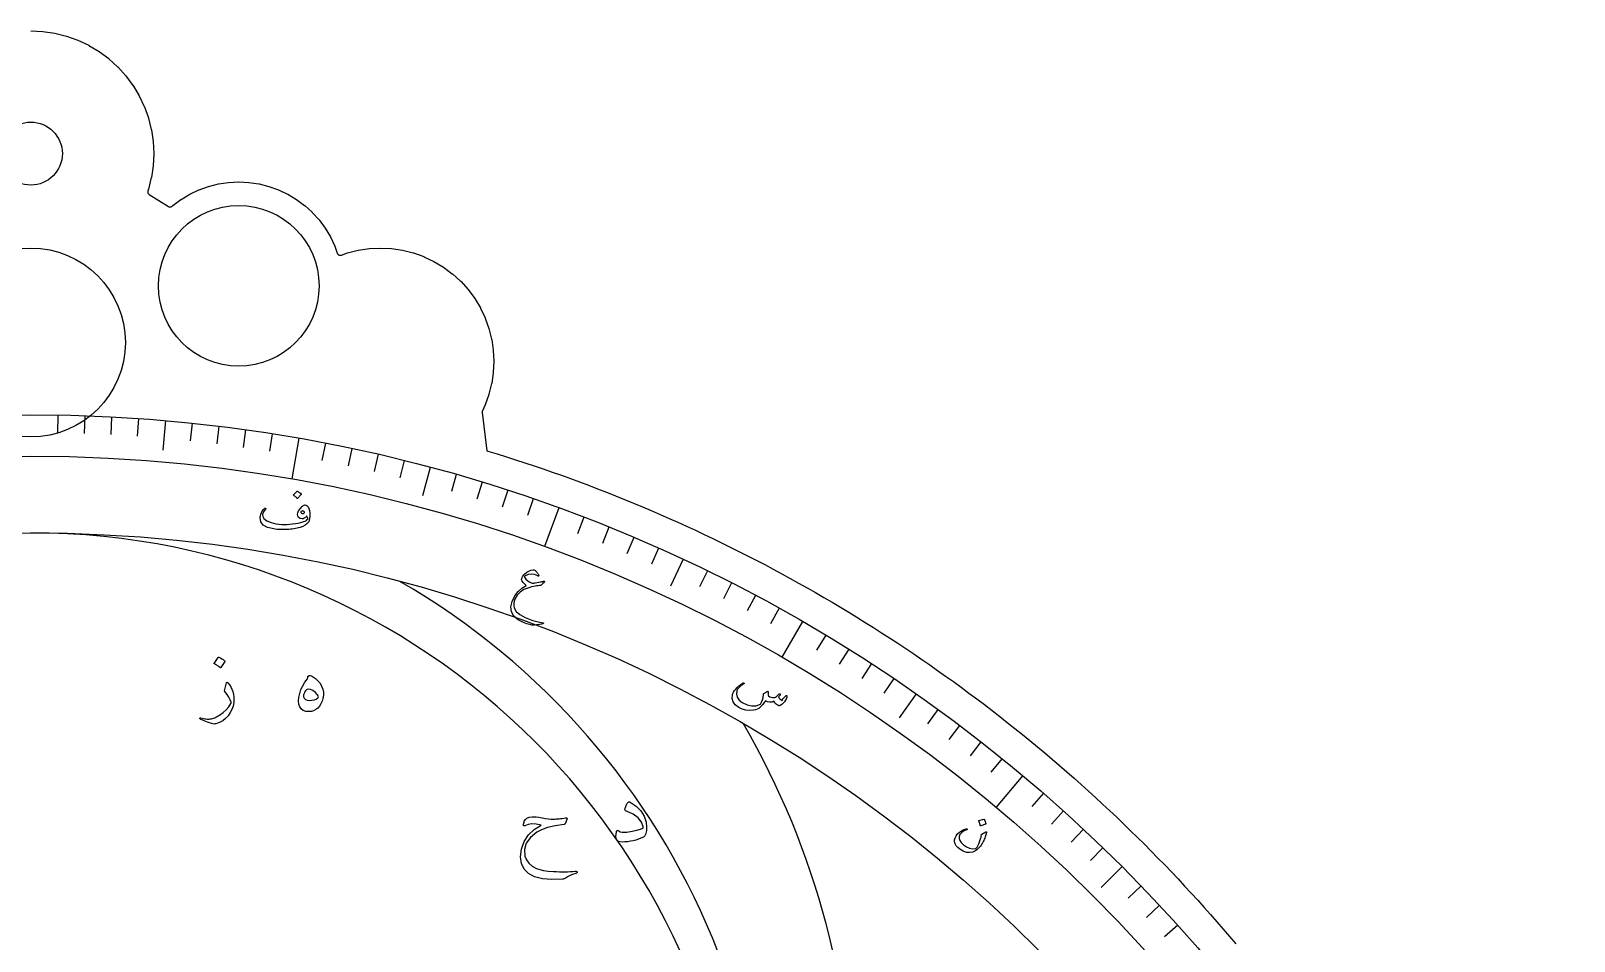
# Model space of a CAD drawing. Header units: millimetres. Extents: x -150 to 150, y -150 to 184.
# Drawn here: x 0 to 147, y 96.8 to 183.6 of the extents above; entities that cross this region are included whole.
import ezdxf

# ---------------------------------------------------------------- set-up
doc = ezdxf.new("R2010")
doc.units = ezdxf.units.MM
for name, color, linetype in [('CUT_INNER', 6, 'Continuous'), ('CUT_OUTER', 1, 'Continuous'), ('ENGRAVE', 7, 'Continuous'), ('ENGRAVE_FINE', 8, 'Continuous'), ('TEXT', 5, 'Continuous')]:
    doc.layers.add(name, color=color, linetype=linetype)

msp = doc.modelspace()

# ---------------------------------------------------------------- linework, layer by layer
at = {"layer": 'CUT_INNER'}
for centre, radius in [((0, 171.8909), 3), ((19.8, 159.2909), 7.65), ((0, 153.8909), 9)]:
    msp.add_circle(centre, radius, dxfattribs=at)
at = {"layer": 'CUT_OUTER'}
msp.add_lwpolyline([(-0.0074, 183.5905), (0.0074, 183.5905), (1.1394, 183.5349), (1.1541, 183.5335), (2.2753, 183.3671), (2.2897, 183.3643), (3.3892, 183.0889), (3.4033, 183.0846), (4.4705, 182.7028), (4.4841, 182.6971), (5.5087, 182.2125), (5.5217, 182.2056), (6.4939, 181.6229), (6.5061, 181.6147), (7.4165, 180.9395), (7.4279, 180.9302), (8.2677, 180.169), (8.2781, 180.1586), (9.0393, 179.3187), (9.0486, 179.3074), (9.7238, 178.397), (9.732, 178.3847), (10.3147, 177.4125), (10.3216, 177.3996), (10.8062, 176.3749), (10.8119, 176.3613), (11.1937, 175.2941), (11.198, 175.2801), (11.4734, 174.1806), (11.4763, 174.1662), (11.6426, 173.045), (11.644, 173.0303), (11.6996, 171.8982), (11.6996, 171.8835), (11.644, 170.7514), (11.6426, 170.7368), (11.4763, 169.6156), (11.4734, 169.6012), (11.198, 168.5017), (11.1937, 168.4876), (11.146, 168.3542), (11.1375, 168.3264), (11.1318, 168.2979), (11.1289, 168.269), (11.1288, 168.2399), (11.1315, 168.2109), (11.1369, 168.1824), (11.1452, 168.1545), (11.1561, 168.1275), (11.1695, 168.1017), (11.1854, 168.0773), (11.2036, 168.0546), (11.2238, 168.0338), (11.246, 168.015), (11.27, 167.9985), (13.1016, 166.8588), (13.1277, 166.8443), (13.1551, 166.8325), (13.1835, 166.8234), (13.2127, 166.8172), (13.2423, 166.814), (13.2722, 166.8137), (13.3019, 166.8164), (13.3311, 166.822), (13.3597, 166.8305), (13.3873, 166.8418), (13.4137, 166.8558), (13.4385, 166.8723), (13.4616, 166.8912), (13.514, 166.9387), (13.5254, 166.9481), (14.2939, 167.518), (14.3062, 167.5262), (15.1269, 168.0181), (15.1398, 168.025), (16.0048, 168.4341), (16.0184, 168.4398), (16.9192, 168.7621), (16.9333, 168.7664), (17.8615, 168.9989), (17.8759, 169.0017), (18.8223, 169.1421), (18.837, 169.1436), (19.7926, 169.1905), (19.8074, 169.1905), (20.763, 169.1436), (20.7777, 169.1421), (21.7241, 169.0017), (21.7385, 168.9989), (22.6667, 168.7664), (22.6808, 168.7621), (23.5816, 168.4398), (23.5952, 168.4341), (24.4602, 168.025), (24.4731, 168.0181), (25.2938, 167.5262), (25.3061, 167.518), (26.0746, 166.9481), (26.086, 166.9387), (26.7949, 166.2962), (26.8053, 166.2858), (27.4479, 165.5768), (27.4572, 165.5655), (28.0272, 164.7969), (28.0353, 164.7847), (28.5272, 163.964), (28.5342, 163.9511), (28.9433, 163.0861), (28.9489, 163.0725), (29.191, 162.396), (29.2022, 162.3688), (29.2161, 162.3428), (29.2325, 162.3183), (29.2511, 162.2956), (29.272, 162.2748), (29.2947, 162.2561), (29.3192, 162.2397), (29.3452, 162.2258), (29.3724, 162.2146), (29.4005, 162.206), (29.4294, 162.2003), (29.4587, 162.1974), (29.4881, 162.1974), (29.5174, 162.2003), (29.5463, 162.206), (29.5745, 162.2146), (30.158, 162.4234), (30.1721, 162.4276), (31.1859, 162.6816), (31.2003, 162.6844), (32.2341, 162.8378), (32.2488, 162.8392), (33.2926, 162.8905), (33.3074, 162.8905), (34.3512, 162.8392), (34.3659, 162.8378), (35.3997, 162.6844), (35.4141, 162.6816), (36.4279, 162.4276), (36.442, 162.4234), (37.426, 162.0713), (37.4396, 162.0656), (38.3844, 161.6188), (38.3974, 161.6118), (39.2938, 161.0745), (39.3061, 161.0664), (40.1455, 160.4438), (40.1569, 160.4344), (40.9313, 159.7326), (40.9417, 159.7222), (41.6436, 158.9478), (41.6529, 158.9364), (42.2755, 158.097), (42.2837, 158.0847), (42.821, 157.1883), (42.8279, 157.1753), (43.2748, 156.2305), (43.2804, 156.2169), (43.6325, 155.2329), (43.6367, 155.2188), (43.8907, 154.205), (43.8936, 154.1906), (44.0469, 153.1568), (44.0484, 153.1421), (44.0996, 152.0982), (44.0996, 152.0835), (44.0484, 151.0397), (44.0469, 151.025), (43.8936, 149.9912), (43.8907, 149.9768), (43.6367, 148.9629), (43.6325, 148.9489), (43.2804, 147.9648), (43.2748, 147.9512), (43.0097, 147.3908), (42.9988, 147.3647), (42.9904, 147.3376), (42.9846, 147.3099), (42.9815, 147.2818), (42.981, 147.2535), (42.9832, 147.2253), (43.4399, 143.5719), (43.5427, 143.5411), (44.4226, 143.2712), (45.3009, 142.9959), (46.1774, 142.7153), (47.0523, 142.4292), (47.9253, 142.1378), (48.7965, 141.8411), (49.6659, 141.539), (50.5335, 141.2316), (51.3991, 140.9189), (52.2628, 140.6009), (53.1245, 140.2775), (53.9843, 139.9489), (54.8419, 139.615), (55.6976, 139.2759), (56.5511, 138.9315), (57.4025, 138.5819), (58.2518, 138.2271), (59.0988, 137.8671), (59.9436, 137.5019), (60.7862, 137.1315), (61.6265, 136.7559), (62.4644, 136.3752), (63.3, 135.9894), (64.1333, 135.5984), (64.9641, 135.2023), (65.7924, 134.8012), (66.6183, 134.3949), (67.4417, 133.9836), (68.2625, 133.5673), (69.0808, 133.1459), (69.8965, 132.7196), (70.7095, 132.2882), (71.5199, 131.8518), (72.3276, 131.4105), (73.1325, 130.9642), (73.9347, 130.513), (74.7342, 130.0569), (75.5308, 129.5959), (76.3245, 129.13), (77.1154, 128.6593), (77.9034, 128.1837), (78.6885, 127.7033), (79.4705, 127.2181), (80.2496, 126.728), (81.0257, 126.2332), (81.7987, 125.7337), (82.5687, 125.2294), (83.3355, 124.7204), (84.0992, 124.2068), (84.8598, 123.6884), (85.6171, 123.1654), (86.3712, 122.6377), (87.1221, 122.1054), (87.8697, 121.5686), (88.614, 121.0271), (89.3549, 120.4811), (90.0925, 119.9306), (90.8267, 119.3755), (91.5574, 118.816), (92.2847, 118.252), (93.0086, 117.6835), (93.7289, 117.1106), (94.4457, 116.5333), (95.159, 115.9516), (95.8687, 115.3655), (96.5747, 114.7751), (97.2772, 114.1804), (97.9759, 113.5813), (98.671, 112.978), (99.3624, 112.3705), (100.05, 111.7587), (100.7338, 111.1427), (101.4139, 110.5225), (102.0901, 109.8981), (102.7626, 109.2697), (103.4311, 108.6371), (104.0957, 108.0004), (104.7564, 107.3596), (105.4132, 106.7148), (106.066, 106.066), (106.7148, 105.4132), (107.3596, 104.7564), (108.0004, 104.0957), (108.6371, 103.4311), (109.2697, 102.7626), (109.8981, 102.0901), (110.5225, 101.4139), (111.1427, 100.7338), (111.7587, 100.05), (112.3705, 99.3624), (112.978, 98.671), (113.5813, 97.9759), (114.1804, 97.2772), (114.7751, 96.5747)], dxfattribs=at)
at = {"layer": 'ENGRAVE'}
for points in [[(12.8119, 146.4406), (12.5668, 143.6388)], [(25.5263, 144.7667), (24.8425, 140.8891)], [(38.0464, 141.9911), (37.3185, 139.2744)], [(50.277, 138.1348), (48.9303, 134.4348)], [(62.1249, 133.2272), (60.9363, 130.6783)], [(73.5, 127.3057), (71.5313, 123.8958)], [(84.3157, 120.4154), (82.7026, 118.1115)], [(94.4898, 112.6085), (91.9588, 109.5922)], [(103.9447, 103.9447), (101.956, 101.956)]]:
    msp.add_lwpolyline(points, dxfattribs=at)
for radius in [147, 147, 143.0625, 135.75, 135.75]:
    msp.add_circle((0, 0), radius, dxfattribs=at)
for centre, radius, end in [((0, 67.875), 67.875, 90), ((0, 70.2694), 70.2694, 60.000003), ((0, 78.3753), 78.3753, 30.000001)]:
    msp.add_arc(centre, radius, 270, end, dxfattribs=at)
at = {"layer": 'ENGRAVE_FINE'}
for points in [[(2.5655, 146.9776), (2.5361, 145.2904)], [(5.1302, 146.9105), (5.0713, 145.224)], [(7.6934, 146.7985), (7.6051, 145.1134)], [(10.2542, 146.6419), (10.1365, 144.9585)], [(15.3657, 146.1947), (15.1893, 144.5165)], [(17.9148, 145.9043), (17.7091, 144.2294)], [(20.4584, 145.5694), (20.2236, 143.8983)], [(22.9959, 145.1902), (22.7319, 143.5235)], [(28.0489, 144.2992), (27.7269, 142.6427)], [(30.563, 143.7877), (30.2122, 142.1371)], [(33.0678, 143.2324), (32.6882, 141.5882)], [(35.5625, 142.6335), (35.1543, 140.9961)], [(40.5187, 141.3055), (40.0536, 139.6833)], [(42.9786, 140.5768), (42.4853, 138.963)], [(45.4255, 139.8053), (44.904, 138.2004)], [(47.8585, 138.9912), (47.3091, 137.3957)], [(52.6801, 137.2363), (52.0753, 135.6609)], [(55.0672, 136.296), (54.435, 134.7314)], [(57.4375, 135.3142), (56.7781, 133.7609)], [(59.7903, 134.2912), (59.1039, 132.7496)], [(64.4406, 132.1227), (63.7008, 130.606)], [(66.7366, 130.978), (65.9705, 129.4744)], [(69.0123, 129.7933), (68.2201, 128.3033)], [(71.267, 128.5691), (70.4489, 127.0932)], [(75.7106, 126.0036), (74.8415, 124.5571)], [(77.8981, 124.6631), (77.0039, 123.232)], [(80.0619, 123.2846), (79.1429, 121.8693)], [(82.2014, 121.8685), (81.2577, 120.4695)], [(86.4044, 118.9255), (85.4125, 117.5603)], [(88.4668, 117.3994), (87.4512, 116.0517)], [(90.5022, 115.8376), (89.4633, 114.5078)], [(92.5101, 114.2405), (91.4481, 112.929)], [(96.4407, 110.9423), (95.3336, 109.6687)], [(98.3622, 109.2423), (97.233, 107.9882)], [(100.2538, 107.509), (99.1029, 106.2748)], [(102.1148, 105.743), (100.9425, 104.5291)], [(105.743, 102.1148), (104.5291, 100.9425)], [(107.509, 100.2538), (106.2748, 99.1029)], [(109.2423, 98.3622), (107.9882, 97.233)]]:
    msp.add_lwpolyline(points, dxfattribs=at)
at = {"layer": 'TEXT'}
for points in [[(25.3537, 139.7265), (25.3617, 139.7319), (25.372, 139.7342), (25.3845, 139.7333), (25.3992, 139.7292), (25.4973, 139.668), (25.5875, 139.5985), (25.6698, 139.5207), (25.7442, 139.4346), (25.7507, 139.4224), (25.7525, 139.4111), (25.7495, 139.4006), (25.7418, 139.391), (25.4125, 139.0327), (25.4012, 139.0248), (25.3886, 139.0247), (25.3746, 139.0324), (25.3593, 139.0479), (25.346, 139.0614), (25.3249, 139.0818), (25.2959, 139.1091), (25.2591, 139.1433), (25.2137, 139.1846), (25.1591, 139.233), (25.0953, 139.2886), (25.0222, 139.3513), (25.0128, 139.3612), (25.0088, 139.3702), (25.0102, 139.3782), (25.0171, 139.3852)], [(26.1016, 138.4087), (26.2105, 138.396), (26.3095, 138.3348), (26.3985, 138.2251), (26.4773, 138.0669), (26.5365, 137.8693), (26.5667, 137.6413), (26.5679, 137.3831), (26.5401, 137.0945), (26.5232, 136.9912), (26.4977, 136.8971), (26.4637, 136.8123), (26.4211, 136.7367), (26.2948, 136.5937), (26.1237, 136.4669), (25.9077, 136.356), (25.647, 136.2609), (25.5027, 136.2209), (25.3549, 136.1853), (25.2035, 136.154), (25.0485, 136.127), (24.8897, 136.1043), (24.7267, 136.086), (24.5594, 136.072), (24.3879, 136.0624), (24.2165, 136.0568), (24.0495, 136.0545), (23.887, 136.0558), (23.7289, 136.0606), (23.575, 136.0693), (23.4249, 136.0824), (23.2787, 136.0997), (23.1363, 136.1214), (22.5519, 136.2693), (22.1415, 136.4968), (21.9049, 136.8056), (21.8425, 137.1966), (21.8525, 137.2835), (21.8732, 137.3811), (21.9045, 137.4893), (21.9464, 137.6081), (22.0044, 137.7367), (22.076, 137.8591), (22.161, 137.9751), (22.2597, 138.0848), (22.2737, 138.0969), (22.2891, 138.1047), (22.3059, 138.1082), (22.3241, 138.1073), (22.3408, 138.1022), (22.3535, 138.093), (22.362, 138.0796), (22.3664, 138.0621), (22.3668, 138.0435), (22.3635, 138.0269), (22.3563, 138.0122), (22.3452, 137.9996), (22.1544, 137.7388), (22.0671, 137.5037), (22.0829, 137.2947), (22.2015, 137.1116), (22.4922, 136.8932), (22.8739, 136.729), (23.347, 136.6181), (23.9119, 136.5596), (24.163, 136.5518), (24.4166, 136.5556), (24.6728, 136.5708), (24.9316, 136.5974), (25.1929, 136.6356), (25.4562, 136.6853), (25.7217, 136.7466), (25.9895, 136.8194), (26.1344, 136.8693), (26.2485, 136.9313), (26.3319, 137.0053), (26.3844, 137.0915), (26.378, 137.1589), (26.3599, 137.2231), (26.33, 137.284), (26.2883, 137.3417), (26.2828, 137.3451), (26.2747, 137.3429), (26.2642, 137.3349), (26.2512, 137.3212), (26.1508, 137.2128), (26.047, 137.1367), (25.9398, 137.0929), (25.8291, 137.0814), (25.637, 137.1147), (25.4999, 137.1981), (25.4175, 137.3319), (25.39, 137.5161), (25.4192, 137.6688), (25.5051, 137.8461), (25.6478, 138.0481), (25.8476, 138.2744), (25.9075, 138.3283), (25.9698, 138.3687), (26.0345, 138.3955), (26.1016, 138.4087)], [(26.0189, 137.6467), (26.0432, 137.6669), (26.0535, 137.6898), (26.0496, 137.7153), (26.0317, 137.7435), (25.9514, 137.8187), (25.8735, 137.8478), (25.798, 137.8309), (25.7252, 137.768), (25.7132, 137.7468), (25.7078, 137.7272), (25.709, 137.709), (25.7166, 137.6924), (25.7829, 137.6311), (25.8553, 137.6031), (25.934, 137.6082), (26.0189, 137.6467)], [(47.8167, 132.224), (47.9053, 132.2164), (47.9927, 132.1833), (48.0788, 132.1246), (48.1636, 132.0403), (48.2043, 131.9907), (48.2407, 131.9422), (48.2728, 131.895), (48.3005, 131.8489), (48.324, 131.8044), (48.3435, 131.7617), (48.3589, 131.7209), (48.3703, 131.6819), (48.3743, 131.6465), (48.3615, 131.6303), (48.3317, 131.6333), (48.2849, 131.6555), (47.9854, 131.788), (47.6768, 131.8251), (47.3595, 131.7667), (47.0341, 131.6127), (47.0218, 131.5995), (47.0163, 131.5831), (47.0176, 131.5636), (47.0257, 131.5409), (47.1626, 131.3343), (47.3312, 131.1691), (47.5319, 131.0454), (47.7648, 130.9629), (47.8096, 130.9559), (47.8707, 130.9559), (47.9481, 130.963), (48.0418, 130.9769), (48.2158, 131.0112), (48.3696, 131.0411), (48.5032, 131.0669), (48.6164, 131.0885), (48.7094, 131.106), (48.782, 131.1195), (48.8342, 131.129), (48.866, 131.1344), (48.9078, 131.1323), (48.924, 131.1143), (48.9146, 131.0805), (48.8798, 131.031), (48.7709, 130.9075), (48.6829, 130.8181), (48.6156, 130.7629), (48.569, 130.7419), (48.4457, 130.7311), (48.3135, 130.7145), (48.1723, 130.6921), (48.0222, 130.6637), (47.8633, 130.6295), (47.6956, 130.5893), (47.5191, 130.5432), (47.3338, 130.4911), (46.9444, 130.3354), (46.6107, 130.108), (46.3325, 129.8092), (46.1097, 129.4396), (46.0286, 129.2239), (45.9907, 129.0102), (45.9958, 128.7984), (46.0437, 128.5884), (46.2332, 128.2619), (46.5756, 127.9614), (47.0706, 127.6855), (47.7185, 127.4325), (47.8215, 127.4012), (47.9332, 127.3693), (48.0537, 127.3369), (48.1828, 127.3041), (48.3204, 127.2711), (48.4663, 127.2385), (48.6205, 127.2061), (48.7831, 127.1739), (48.8105, 127.1667), (48.8294, 127.1576), (48.8398, 127.1467), (48.8416, 127.134), (48.7975, 127.0922), (48.6696, 127.052), (48.458, 127.0132), (48.163, 126.9754), (47.9868, 126.9599), (47.8361, 126.9556), (47.711, 126.9625), (47.6114, 126.9808), (47.2538, 127.0839), (46.9366, 127.197), (46.6599, 127.3205), (46.4234, 127.4545), (46.0132, 127.8087), (45.7822, 128.22), (45.731, 128.6895), (45.8605, 129.2176), (46.108, 129.7324), (46.4082, 130.1573), (46.7618, 130.4917), (47.1689, 130.7351), (47.0144, 130.8836), (46.8945, 131.0209), (46.8093, 131.147), (46.7589, 131.2621), (46.7492, 131.3047), (46.7477, 131.348), (46.7544, 131.3921), (46.7692, 131.4367), (46.8293, 131.5498), (46.8967, 131.6531), (46.9716, 131.7465), (47.0538, 131.8301), (47.2489, 131.9877), (47.4411, 132.1059), (47.6304, 132.1847), (47.8167, 132.224)], [(17.8456, 123.8735), (17.8553, 123.8831), (17.8688, 123.8889), (17.8862, 123.8909), (17.9075, 123.8889), (18.058, 123.828), (18.1998, 123.7535), (18.3328, 123.6654), (18.4572, 123.5638), (18.4693, 123.5483), (18.4746, 123.5328), (18.4732, 123.5173), (18.4649, 123.5018), (18.1011, 122.9135), (18.0875, 122.8994), (18.0701, 122.896), (18.0488, 122.9033), (18.0236, 122.9212), (18.0019, 122.9367), (17.9675, 122.9599), (17.9206, 122.9909), (17.8611, 123.0296), (17.788, 123.076), (17.7004, 123.1302), (17.5983, 123.1922), (17.4817, 123.2618), (17.4662, 123.2735), (17.4585, 123.2851), (17.4585, 123.2967), (17.4662, 123.3083)], [(26.4188, 122.1006), (26.5017, 122.1387), (26.5954, 122.1465), (26.7001, 122.1241), (26.8156, 122.0715), (27.1029, 121.8792), (27.3454, 121.6602), (27.5432, 121.4147), (27.6962, 121.1425), (27.8021, 120.8588), (27.8583, 120.5691), (27.865, 120.2733), (27.822, 119.9715), (27.744, 119.6963), (27.6357, 119.4514), (27.4972, 119.2366), (27.3285, 119.0522), (27.138, 118.904), (26.9341, 118.7981), (26.717, 118.7346), (26.4865, 118.7135), (26.1853, 118.7352), (25.9398, 118.8199), (25.7499, 118.9675), (25.6156, 119.178), (25.5351, 119.4338), (25.5067, 119.7272), (25.5303, 120.058), (25.6059, 120.4264), (25.7287, 120.8086), (25.8938, 121.1715), (26.1013, 121.5151), (26.3511, 121.8393), (26.3595, 121.8544), (26.3656, 121.8804), (26.3692, 121.9173), (26.3704, 121.9651), (26.3734, 122.0171), (26.3825, 122.057), (26.3976, 122.0848), (26.4188, 122.1006)], [(18.6353, 121.4657), (18.6396, 121.4798), (18.6449, 121.4909), (18.6512, 121.4991), (18.6585, 121.5044), (18.6803, 121.5064), (18.7069, 121.4967), (18.7383, 121.4754), (18.7746, 121.4425), (18.9159, 121.2746), (19.0378, 121.0806), (19.1404, 120.8604), (19.2236, 120.6141), (19.2885, 120.3489), (19.3282, 120.0877), (19.3427, 119.8302), (19.332, 119.5767), (19.2633, 119.2428), (19.1501, 118.9225), (18.9924, 118.6157), (18.7901, 118.3225), (18.5482, 118.0568), (18.2714, 117.8406), (17.9598, 117.6736), (17.6133, 117.556), (17.5204, 117.5362), (17.4275, 117.5309), (17.3346, 117.5401), (17.2417, 117.5638), (17.0276, 117.6385), (16.8343, 117.708), (16.6618, 117.7721), (16.5101, 117.8309), (16.3797, 117.8843), (16.2711, 117.9325), (16.1842, 117.9753), (16.1191, 118.0128), (16.1056, 118.0244), (16.0959, 118.036), (16.0901, 118.0477), (16.0882, 118.0593), (16.0896, 118.0743), (16.094, 118.0883), (16.1012, 118.1014), (16.1114, 118.1135), (16.1245, 118.1227), (16.1404, 118.127), (16.1593, 118.1265), (16.1811, 118.1212), (16.3136, 118.0856), (16.4404, 118.0564), (16.5614, 118.0334), (16.6765, 118.0167), (16.7869, 118.0063), (16.8933, 118.0022), (16.9959, 118.0043), (17.0946, 118.0128), (17.1931, 118.0285), (17.2949, 118.0525), (17.4002, 118.0847), (17.5088, 118.1251), (17.6208, 118.1742), (17.7362, 118.2325), (17.855, 118.3), (17.9772, 118.3767), (18.3203, 118.6235), (18.614, 118.8915), (18.8583, 119.1809), (19.0533, 119.4915), (19.0659, 119.5167), (19.0727, 119.5457), (19.0736, 119.5786), (19.0688, 119.6154), (18.9875, 119.8327), (18.8598, 120.0741), (18.6856, 120.3398), (18.4649, 120.6296), (18.4553, 120.648), (18.4495, 120.6644), (18.4475, 120.6789), (18.4495, 120.6915)], [(27.3382, 120.0199), (27.3787, 120.0707), (27.3841, 120.136), (27.3545, 120.2159), (27.2898, 120.3102), (27.0654, 120.5546), (26.847, 120.7264), (26.6347, 120.8256), (26.4285, 120.8522), (26.3305, 120.8346), (26.2398, 120.782), (26.1563, 120.6943), (26.0801, 120.5715), (26.019, 120.4391), (25.9809, 120.3223), (25.9658, 120.2213), (25.9736, 120.136), (26.0414, 119.9794), (26.1575, 119.8675), (26.322, 119.8004), (26.5349, 119.778), (26.7702, 119.7931), (26.9825, 119.8385), (27.1718, 119.9141), (27.3382, 120.0199)], [(71.9097, 120.2189), (71.9301, 120.2343), (71.9493, 120.2425), (71.9674, 120.2436), (71.9844, 120.2374), (72.0026, 120.2233), (72.0151, 120.2063), (72.0219, 120.1865), (72.023, 120.1637), (72.0148, 120.0896), (71.9906, 120.0062), (71.9504, 119.9134), (71.8942, 119.8112), (71.7861, 119.6541), (71.6625, 119.5173), (71.5235, 119.4008), (71.3691, 119.3045), (71.3247, 119.2857), (71.2826, 119.2758), (71.2426, 119.2748), (71.2048, 119.2828), (71.0869, 119.3432), (70.9765, 119.4361), (70.8734, 119.5615), (70.7777, 119.7193), (70.5641, 119.6271), (70.3612, 119.6016), (70.1687, 119.6428), (69.9865, 119.7506), (69.9229, 119.6554), (69.8588, 119.5655), (69.7944, 119.481), (69.7296, 119.4017), (69.6641, 119.3272), (69.5975, 119.2569), (69.5299, 119.1907), (69.4612, 119.1286), (69.3248, 119.0238), (69.175, 118.9409), (69.0117, 118.8799), (68.835, 118.8406), (68.4606, 118.8143), (68.1021, 118.85), (67.759, 118.9478), (67.4309, 119.1076), (67.1014, 119.3585), (66.8907, 119.6463), (66.7988, 119.9718), (66.8259, 120.3353), (66.8656, 120.4496), (66.9311, 120.5745), (67.0223, 120.7097), (67.1394, 120.8555), (67.2819, 121.0072), (67.4468, 121.1558), (67.6342, 121.3011), (67.844, 121.4431), (67.8589, 121.4511), (67.8736, 121.4545), (67.8881, 121.4534), (67.9024, 121.4477), (67.9151, 121.4391), (67.9246, 121.4291), (67.9311, 121.4177), (67.9344, 121.405), (67.933, 121.3899), (67.9276, 121.3762), (67.9184, 121.3639), (67.9053, 121.353), (67.6321, 121.1607), (67.4301, 120.9899), (67.2991, 120.8407), (67.239, 120.7133), (67.2066, 120.3765), (67.2828, 120.0758), (67.4674, 119.8108), (67.7605, 119.5811), (68.2242, 119.3554), (68.6682, 119.253), (69.0932, 119.2743), (69.5, 119.4195), (69.6085, 119.608), (69.6934, 119.8243), (69.7545, 120.0685), (69.7916, 120.3407), (69.7931, 120.3696), (69.7985, 120.3931), (69.8078, 120.4112), (69.821, 120.4239), (69.8766, 120.4615), (69.9291, 120.4967), (69.9786, 120.5292), (70.0251, 120.5592), (70.0682, 120.5861), (70.1075, 120.6092), (70.1432, 120.6287), (70.1751, 120.6444), (70.1911, 120.6496), (70.2039, 120.648), (70.2136, 120.6396), (70.2201, 120.6245), (70.2223, 120.6146), (70.2247, 120.5999), (70.2274, 120.5802), (70.2304, 120.5557), (70.2332, 120.5267), (70.235, 120.4935), (70.236, 120.4561), (70.2361, 120.4144), (70.2382, 120.3332), (70.244, 120.2718), (70.2534, 120.2302), (70.2666, 120.2084), (70.3823, 120.1269), (70.5161, 120.0763), (70.6681, 120.0565), (70.8384, 120.0674), (70.9149, 120.0962), (71.0115, 120.1603), (71.1283, 120.2596), (71.2653, 120.3942), (71.2784, 120.407), (71.2936, 120.4153), (71.311, 120.4192), (71.3304, 120.4187), (71.3473, 120.4157), (71.3616, 120.4097), (71.3731, 120.4004), (71.382, 120.3881), (71.3826, 120.3483), (71.3569, 120.2896), (71.3048, 120.2118), (71.2264, 120.1149), (71.2866, 120.0012), (71.3648, 119.9035), (71.4612, 119.8216), (71.5757, 119.7556), (71.5945, 119.7905), (71.6067, 119.8208), (71.6121, 119.8463), (71.6107, 119.8673), (71.6074, 119.8882), (71.6087, 119.9063), (71.6147, 119.9217), (71.6254, 119.9343)], [(56.5915, 109.4497), (56.6299, 109.5649), (56.6677, 109.6686), (56.7049, 109.7609), (56.7415, 109.8416), (56.7769, 109.9115), (56.8104, 109.971), (56.8422, 110.0203), (56.8721, 110.0593), (56.9187, 110.0968), (56.9713, 110.1126), (57.03, 110.1065), (57.0947, 110.0787), (57.6675, 109.6946), (58.1084, 109.2489), (58.4175, 108.7414), (58.5947, 108.1723), (58.6195, 108.0096), (58.6358, 107.8505), (58.6437, 107.695), (58.6431, 107.5432), (58.6334, 107.3962), (58.6141, 107.2553), (58.585, 107.1204), (58.5463, 106.9916), (58.5119, 106.9227), (58.4665, 106.861), (58.4102, 106.8065), (58.3431, 106.7593), (58.1121, 106.6462), (57.8738, 106.5489), (57.6282, 106.4672), (57.3754, 106.4013), (57.1165, 106.3499), (56.8528, 106.3118), (56.5842, 106.287), (56.3108, 106.2755), (55.9867, 106.3299), (55.7883, 106.5126), (55.7157, 106.8235), (55.7689, 107.2626), (55.7871, 107.3104), (55.8125, 107.3473), (55.8451, 107.3733), (55.885, 107.3884), (55.9195, 107.3841), (55.9552, 107.3714), (55.9921, 107.3503), (56.0302, 107.3206), (56.1481, 107.2571), (56.3084, 107.2214), (56.511, 107.2136), (56.756, 107.2335), (57.2877, 107.311), (57.7213, 107.3981), (58.057, 107.4948), (58.2947, 107.6013), (58.3068, 107.6158), (58.3141, 107.64), (58.3165, 107.6739), (58.3141, 107.7174), (58.1502, 108.1747), (57.8326, 108.5787), (57.3615, 108.9295), (56.7367, 109.2271), (56.655, 109.27), (56.6036, 109.3214), (56.5824, 109.3813), (56.5915, 109.4497)], [(51.0657, 108.4432), (50.8799, 108.0252), (50.8629, 107.9976), (50.8431, 107.9768), (50.8204, 107.9627), (50.7947, 107.9555), (49.9358, 107.82), (49.2173, 107.6535), (48.6391, 107.4561), (48.2012, 107.2277), (47.5871, 106.7269), (47.1928, 106.1768), (47.0181, 105.5773), (47.0631, 104.9284), (47.1996, 104.5771), (47.4308, 104.2664), (47.757, 103.9964), (48.1779, 103.7671), (48.4736, 103.6645), (48.8418, 103.5813), (49.2826, 103.5174), (49.796, 103.4729), (50.0689, 103.4598), (50.3379, 103.4516), (50.6031, 103.4482), (50.8644, 103.4497), (51.1208, 103.4555), (51.3715, 103.4652), (51.6163, 103.4787), (51.8554, 103.4961), (51.9115, 103.5), (51.956, 103.4961), (51.9889, 103.4845), (52.0102, 103.4652), (52.0218, 103.4414), (52.0257, 103.4168), (52.0218, 103.3911), (52.0102, 103.3645), (52.0017, 103.3502), (51.9918, 103.3384), (51.9804, 103.3289), (51.9676, 103.3219), (51.9538, 103.3159), (51.9396, 103.3093), (51.9248, 103.3023), (51.9096, 103.2948), (51.6865, 103.2237), (51.4896, 103.1497), (51.3188, 103.0727), (51.1741, 102.9929), (51.0814, 102.9353), (50.997, 102.8864), (50.9208, 102.8463), (50.8528, 102.8148), (50.794, 102.7906), (50.7454, 102.7723), (50.7069, 102.7597), (50.6786, 102.7529), (49.6199, 102.7137), (48.7199, 102.7897), (47.9786, 102.9808), (47.396, 103.2871), (46.975, 103.7071), (46.7263, 104.2316), (46.6499, 104.8606), (46.7457, 105.5942), (46.9992, 106.3331), (47.396, 106.9626), (47.936, 107.4827), (48.6192, 107.8935), (48.1354, 107.986), (47.7134, 108.0077), (47.3534, 107.9589), (47.0554, 107.8393), (47.0292, 107.8297), (47.005, 107.8239), (46.9828, 107.8219), (46.9625, 107.8239), (46.9455, 107.8302), (46.9334, 107.8413), (46.9262, 107.8573), (46.9238, 107.8781), (46.9344, 107.9743), (46.9508, 108.0697), (46.9731, 108.164), (47.0012, 108.2574), (47.0999, 108.4389), (47.2567, 108.5729), (47.4715, 108.6595), (47.7444, 108.6987), (47.9171, 108.6973), (48.1334, 108.6774), (48.3933, 108.6392), (48.6967, 108.5826), (49.0097, 108.526), (49.2986, 108.4877), (49.5633, 108.4679), (49.8038, 108.4664), (49.9194, 108.4715), (50.0418, 108.479), (50.171, 108.4889), (50.307, 108.5013), (50.4497, 108.5165), (50.5992, 108.5352), (50.7555, 108.5572), (50.9186, 108.5826), (51.012, 108.5855), (51.0676, 108.5632), (51.0855, 108.5158), (51.0657, 108.4432)], [(91.0185, 107.1764), (90.9942, 107.077), (90.9662, 106.9755), (90.9345, 106.8717), (90.8991, 106.7658), (90.8589, 106.6576), (90.8131, 106.5471), (90.7617, 106.4342), (90.7046, 106.3191), (90.6445, 106.2072), (90.5803, 106.1001), (90.5121, 105.9978), (90.44, 105.9002), (90.3636, 105.8071), (90.2828, 105.7182), (90.1975, 105.6335), (90.1079, 105.553), (90.0065, 105.4748), (89.9041, 105.4099), (89.8008, 105.3583), (89.6964, 105.3199), (89.4123, 105.2721), (89.1176, 105.3013), (88.812, 105.4072), (88.4953, 105.5898), (88.2915, 105.7519), (88.1386, 105.9247), (88.0366, 106.1085), (87.9854, 106.3036), (87.9866, 106.4986), (88.0335, 106.6892), (88.1263, 106.8752), (88.265, 107.0568), (88.4426, 107.2238), (88.6409, 107.3614), (88.86, 107.4694), (89.1, 107.5478), (89.132, 107.5529), (89.1566, 107.5501), (89.1738, 107.5394), (89.1836, 107.5208), (89.1866, 107.4962), (89.1754, 107.4747), (89.1499, 107.4563), (89.1102, 107.4408), (88.8353, 107.3198), (88.6297, 107.1755), (88.4933, 107.0084), (88.4257, 106.8186), (88.4258, 106.6214), (88.4932, 106.4246), (88.6278, 106.2278), (88.8297, 106.0308), (89.1115, 105.8379), (89.4009, 105.7111), (89.6983, 105.6505), (90.0039, 105.656), (90.0121, 105.6583), (90.0215, 105.6641), (90.032, 105.6734), (90.0438, 105.6861), (90.1259, 105.7945), (90.2066, 105.9336), (90.2857, 106.1034), (90.3631, 106.3039), (90.3986, 106.4077), (90.4306, 106.5052), (90.4589, 106.5964), (90.4837, 106.6814), (90.5043, 106.76), (90.5205, 106.8322), (90.532, 106.8981), (90.5391, 106.9576), (90.5439, 106.9877), (90.5527, 107.0118), (90.5654, 107.0299), (90.5819, 107.0421), (90.9664, 107.242), (90.9932, 107.2498), (91.0109, 107.2415), (91.0193, 107.217), (91.0185, 107.1764)], [(90.7655, 108.4529), (90.7751, 108.4537), (90.7851, 108.4506), (90.7955, 108.4437), (90.8062, 108.4329), (90.8609, 108.3315), (90.9046, 108.2267), (90.9374, 108.1186), (90.9592, 108.0073), (90.9588, 107.9935), (90.9547, 107.9827), (90.9469, 107.9751), (90.9354, 107.9706), (90.4729, 107.8214), (90.4592, 107.82), (90.4482, 107.8261), (90.44, 107.8397), (90.4343, 107.8608), (90.4295, 107.879), (90.4213, 107.9071), (90.4097, 107.945), (90.3948, 107.9929), (90.3759, 108.051), (90.3526, 108.12), (90.3249, 108.1997), (90.2926, 108.2901), (90.2894, 108.3034), (90.2904, 108.3131), (90.2956, 108.3194), (90.305, 108.3221)]]:
    msp.add_lwpolyline(points, close=True, dxfattribs=at)

doc.saveas('drawing.dxf')
